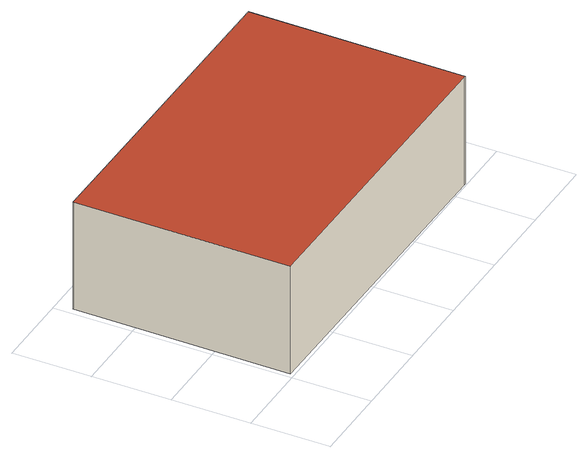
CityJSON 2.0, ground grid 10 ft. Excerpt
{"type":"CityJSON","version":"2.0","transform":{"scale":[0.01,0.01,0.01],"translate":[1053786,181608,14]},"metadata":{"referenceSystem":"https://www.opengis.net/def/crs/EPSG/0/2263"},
"CityObjects":{
"building1":{"type":"Building","attributes":{"name":"Bldg_3210007531","BIN":"4287440"},"geometry":[{"type":"MultiSurface","lod":"2","boundaries":[[[0,1,2,3,4,5]],[[6,7,8,9,10,11]],[[0,5,11,10]],[[1,0,10,9]],[[2,1,9,8]],[[3,2,8,7]],[[4,3,7,6]],[[5,4,6,11]]],"semantics":{"surfaces":[{"type":"RoofSurface","BIN":"4287440"},{"type":"GroundSurface"},{"type":"WallSurface"}],"values":[0,1,2,2,2,2,2,2]}}]}
},
"vertices":[
[961,2785,1490],[90,2792,1490],[69,54,1490],[4247,22,1490],[4281,22,1490],[4302,2760,1490],[4281,22,34],[4247,22,34],[69,54,34],[90,2792,34],[961,2785,34],[4302,2760,34]
]}
